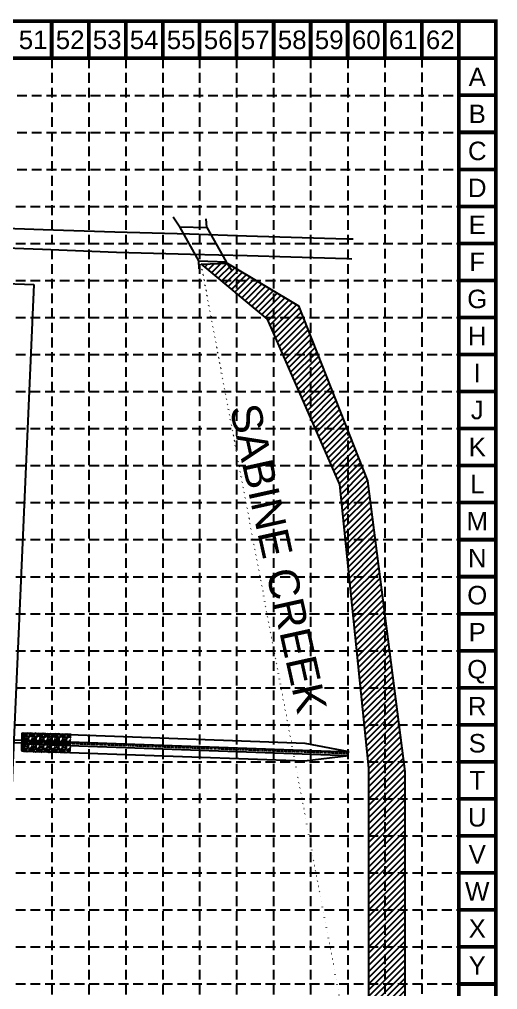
# Model space of a CAD drawing. Header units: inches. Extents: x 9761 to 12485, y 5538 to 7243.
# Drawn here: x 11936 to 12485, y 6129 to 7243 of the extents above; entities that cross this region are included whole.
import ezdxf
from ezdxf.enums import TextEntityAlignment as Align

# ---------------------------------------------------------------- set-up
doc = ezdxf.new("R2010")
doc.units = ezdxf.units.IN
doc.header["$MEASUREMENT"] = 0
for name, pattern in [('ACAD_ISO02W100', [15, 12, -3]), ('ASPHALT', [1.785, 1.5, 0.06, 0.02, 0.1, 0.045, 0.06]), ('HIDDEN', [0.375, 0.25, -0.125]), ('SLOPE', [2.3, 1, 0.1, 0.2, 1]), ('VALLEY_GUTTER', [1.2301, -0.0001, 0.2, -0.1, 0.01, -0.1, 0.01, -0.1, 0.01, -0.1, 0.3, 0.1, 0.2])]:
    doc.linetypes.add(name, pattern=pattern)
for name, color, linetype in [('1-GRADING_TEXT', 7, 'Continuous'), ('1-STM', 7, 'Continuous'), ('BASE', 7, 'Continuous'), ('BOUNDARY', 7, 'Continuous'), ('creek', 5, 'Continuous'), ('DRAINAGE ARROWS', 7, 'Continuous'), ('EX-IMPROVEMENTS', 7, 'Continuous'), ('grid', 254, 'HIDDEN'), ('LEGEND', 7, 'Continuous')]:
    doc.layers.add(name, color=color, linetype=linetype)
doc.styles.get("Standard").update_dxf_attribs({"font": 'ARIAL.TTF', "height": 25})

# ---------------------------------------------------------------- blocks, each defined once
blk = doc.blocks.new('A$C65C11879')
at = {"layer": 'LEGEND', "linetype": 'ACAD_ISO02W100'}
h = blk.add_hatch(dxfattribs=at)
h.set_pattern_fill('GRAVEL', color=240, scale=8.741549, style=0)
h.set_pattern_definition([(228.0128, (-621.44335, -440.824), (-69.9323745, -78.6739504), [1.17605, -116.42946]), (184.9697, (-622.2301, -441.69815), (104.89859408, 8.74147275), [2.018144, -199.79618]), (132.5104, (-624.24064, -441.873), (87.41540627, -96.15711197), [1.42302, -140.87908]), (267.2737, (-627.64985, -444.05837), (8.74151393, 174.8309774), [1.837806, -181.94273]), (292.8337, (-627.73726, -445.8941), (-43.7078303, 104.89855353), [1.802114, -178.40953]), (357.2737, (-627.03794, -447.555), (-174.8309774, 8.74151393), [1.837806, -181.94273]), (37.6942, (-625.2022, -447.6424), (-113.64019785, -87.41540354), [2.430404, -240.60981]), (72.2553, (-623.27907, -446.15634), (61.19093527, 192.31403936), [2.29455, -227.16069]), (121.4296, (-622.57975, -443.97096), (-69.9324619, 113.64009025), [1.84403, -182.55914]), (175.2364, (-623.5413, -442.3975), (96.1570444, -8.7414747), [2.105245, -103.156945]), (222.3974, (-625.6393, -442.22265), (-104.89864915, -96.15696694), [2.72254, -269.53145]), (138.8141, (-618.9957, -444.1458), (-61.19086695, 52.449269), [0.929235, -91.994695]), (171.4692, (-619.69504, -443.5339), (113.64011864, -17.48316663), [1.767865, -175.019014]), (225, (-621.4433, -443.2716), (-1e-15, -8.74155), [1.23624, -11.12617]), (203.1986, (-622.0553, -442.2226), (43.7077414, 17.483109), [0.66574, -65.90791]), (291.8014, (-622.6672, -442.4849), (-8.741548, 26.2246486), [0.94149, -46.13319]), (30.9638, (-622.3175, -443.359), (26.224629, 17.4831192), [1.52915, -49.4424]), (161.5651, (-621.0063, -442.5723), (17.483101, -8.741535), [1.10573, -26.53748]), (16.3895, (-627.73726, -442.4849), (87.41550663, 26.2245825), [1.549, -153.351635]), (70.3462, (-626.2512, -442.0478), (-34.9661534, -96.1570548), [1.29953, -128.65294]), (293.1986, (-621.0063, -440.824), (-17.483109, 43.7077414), [1.33147, -65.24218]), (343.6105, (-620.4818, -442.0478), (-87.41550663, 26.2245825), [1.549, -153.351635]), (339.444, (-627.7373, -447.9047), (-43.7077598, 17.4830625), [1.49376, -73.19407]), (294.7751, (-626.3386, -448.42915), (-43.70767543, 96.15706606), [1.2516, -123.90833]), (66.8014, (-620.9189, -449.5655), (17.483109, 43.7077414), [1.33147, -65.24218]), (17.354, (-620.39436, -448.34173), (-113.6401513, -34.9661469), [1.465355, -145.06971]), (69.444, (-625.2022, -449.5655), (-17.4830625, -43.7077598), [0.74688, -73.94095]), (101.3099, (-621.4433, -449.5655), (-8.741528, 34.9662015), [0.44573, -44.12759]), (165.9638, (-621.5308, -449.1285), (26.224651, -8.741532), [1.80211, -34.24021]), (186.009, (-623.27907, -448.6914), (87.41548523, 8.74154277), [1.67007, -165.33698]), (303.6901, (-622.3175, -444.1458), (-8.7415604, 17.4830936), [1.26072, -30.25738]), (353.1572, (-621.61818, -445.19477), (148.60632305, -17.4831674), [2.20107, -217.90551]), (60.9454, (-619.4328, -445.457), (-34.9661952, -61.19084455), [0.899995, -89.09976]), (90, (-618.996, -444.67), (-8.74155, 8.74155), [0.52449, -8.21706]), (120.2564, (-623.4539, -448.42915), (34.96615027, -61.19086266), [1.21441, -120.227065]), (48.0128, (-624.0658, -447.38016), (69.9323745, 78.6739504), [2.35211, -115.2534]), (0, (-622.492, -445.632), (8.74155, 8.74155), [2.2728, -6.46875]), (325.3048, (-620.21953, -445.63185), (-87.41543723, 61.19091645), [1.38216, -136.83386]), (254.0546, (-619.0831, -446.4186), (-8.7415478, -34.966196), [1.27279, -62.36665]), (207.646, (-619.4328, -447.6424), (-166.08938943, -87.41555484), [2.072315, -205.15955]), (175.4261, (-621.26852, -448.60398), (-113.64013851, 8.7415033), [2.19237, -217.04456])])
h.paths.add_polyline_path([(0.5, 0.6), (56.2, 0.5), (56.2, 22.4), (0.5, 22.3)])
at = {"layer": 'LEGEND', "color": 240, "const_width": 1.09}
blk.add_lwpolyline([(0.5, 0.6), (56.2, 0.5), (56.2, 22.4), (0.5, 22.3)], close=True, dxfattribs=at)

msp = doc.modelspace()

# ---------------------------------------------------------------- hatches: boundary and pattern name
at = {"layer": 'creek'}
h = msp.add_hatch(dxfattribs=at)
h.set_pattern_fill('ANSI31', color=5, scale=40, style=0)
edge = h.paths.add_edge_path()
edge.add_line((12144.8, 6961.8), (12174.5, 6962.9))
edge.add_line((12174.5, 6962.9), (12256.1, 6913.7))
edge.add_line((12256.1, 6913.7), (12335.6, 6713.1))
edge.add_line((12335.6, 6713.1), (12378.4, 6379.2))
edge.add_line((12378.4, 6379.2), (12378.4, 5937.4))
edge.add_line((12378.4, 5937.4), (12390.9, 5893.8))
edge.add_line((12390.9, 5893.8), (12346.7, 5891.2))
edge.add_line((12144.1, 6962), (12220.3, 6898.7))
edge.add_line((12220.3, 6898.7), (12303.2, 6708.8))
edge.add_line((12303.2, 6708.8), (12336.7, 6383.3))
edge.add_line((12336.7, 6383.3), (12336.7, 5945.1))
edge.add_line((12336.7, 5945.1), (12346.7, 5891))

# ---------------------------------------------------------------- linework, layer by layer
at = {"layer": '1-STM', "linetype": 'Continuous', "flags": 128}
for points, elevation in [([(11940.1, 6411.8), (11835.4, 6415.3)], -1060.8), ([(11940.2, 6414.8), (11835.5, 6418.3)], -1060.8), ([(11940.2, 6415.3), (12314.3, 6401.9)], -59560.8), ([(11940.1, 6411.3), (12314.1, 6397.9)], -59560.8)]:
    msp.add_lwpolyline(points, dxfattribs=dict(at, elevation=elevation))
at = {"layer": '1-STM', "linetype": 'Continuous', "elevation": -59560.8, "flags": 128}
msp.add_lwpolyline([(11939.9, 6403.4), (11938.4, 6403.4), (11938.9, 6423.2), (11940.4, 6423.2), (11939.9, 6403.4)], close=True, dxfattribs=at)
at = {"layer": '1-STM', "linetype": 'SLOPE', "elevation": -59560.8, "flags": 128}
for points in [[(12314.3, 6401.9), (12263.9, 6411.7), (11940.5, 6423.3)], [(11939.8, 6403.3), (12263.2, 6391.7), (12314.1, 6397.9)]]:
    msp.add_lwpolyline(points, dxfattribs=at)
at = {"layer": '1-STM', "linetype": 'VALLEY_GUTTER', "elevation": -59560.8, "flags": 128}
msp.add_lwpolyline([(12314.2, 6399.9), (11940.1, 6413.3)], dxfattribs=at)
at = {"layer": 'BASE', "color": 9}
msp.add_line((12440.2, 7198), (12440.2, 5583), dxfattribs=at)
at = {"layer": 'BASE', "const_width": 4.25}
for points in [[(9762.8, 5540.5), (12482.7, 5540.5), (12482.7, 7240.5), (9762.8, 7240.5)], [(9805.3, 5583), (12440.2, 5583), (12440.2, 7198), (9805.3, 7198)]]:
    msp.add_lwpolyline(points, close=True, dxfattribs=at)
for points in [[(11972.8, 7198), (11972.8, 7240.5)], [(12015.3, 7198), (12015.3, 7240.5)], [(12057.8, 7198), (12057.8, 7240.5)], [(12100.3, 7198), (12100.3, 7240.5)], [(12142.7, 7198), (12142.7, 7240.5)], [(12185.2, 7198), (12185.2, 7240.5)], [(12227.7, 7198), (12227.7, 7240.5)], [(12270.2, 7198), (12270.2, 7240.5)], [(12312.7, 7198), (12312.7, 7240.5)], [(12355.2, 7198), (12355.2, 7240.5)], [(12397.7, 7198), (12397.7, 7240.5)], [(12440.2, 7198), (12440.2, 7240.5)], [(12482.7, 7198), (12482.7, 7240.5)], [(12482.7, 7198), (12440.2, 7198)], [(12482.7, 7155.5), (12440.2, 7155.5)], [(12482.7, 7113), (12440.2, 7113)], [(12482.7, 7070.5), (12440.2, 7070.5)], [(12482.7, 7028), (12440.2, 7028)], [(12482.7, 6985.5), (12440.2, 6985.5)], [(12482.7, 6943), (12440.2, 6943)], [(12482.7, 6900.5), (12440.2, 6900.5)], [(12482.7, 6858), (12440.2, 6858)], [(12482.7, 6815.5), (12440.2, 6815.5)], [(12482.7, 6773), (12440.2, 6773)], [(12482.7, 6730.5), (12440.2, 6730.5)], [(12482.7, 6688), (12440.2, 6688)], [(12482.7, 6645.5), (12440.2, 6645.5)], [(12482.7, 6603), (12440.2, 6603)], [(12482.7, 6560.5), (12440.2, 6560.5)], [(12482.7, 6518), (12440.2, 6518)], [(12482.7, 6475.5), (12440.2, 6475.5)], [(12482.7, 6433), (12440.2, 6433)], [(12482.7, 6390.5), (12440.2, 6390.5)], [(12482.7, 6348), (12440.2, 6348)], [(12482.7, 6305.5), (12440.2, 6305.5)], [(12482.7, 6263), (12440.2, 6263)], [(12482.7, 6220.5), (12440.2, 6220.5)], [(12482.7, 6178), (12440.2, 6178)], [(12482.7, 6135.5), (12440.2, 6135.5)]]:
    msp.add_lwpolyline(points, dxfattribs=at)
at = {"layer": 'BOUNDARY', "color": 7, "linetype": 'Continuous'}
for p, q in [((11178, 6962.9), (11952.2, 6938.4)), ((11952.2, 6938.4), (11907.1, 5911.8)), ((11952.2, 6938.4), (11952.2, 6938.4))]:
    msp.add_line(p, q, dxfattribs=at)
at = {"layer": 'creek', "color": 5}
for points in [[(12144.1, 6962), (12220.3, 6898.7), (12303.2, 6708.8), (12336.7, 6383.3), (12336.7, 5945.1), (12346.7, 5891)], [(12144.8, 6961.8), (12174.5, 6962.9), (12256.1, 6913.7), (12335.6, 6713.1), (12378.4, 6379.2), (12378.4, 5937.4), (12390.9, 5893.8), (12346.7, 5891.2)]]:
    msp.add_lwpolyline(points, dxfattribs=at)
at = {"layer": 'EX-IMPROVEMENTS', "color": 7, "linetype": 'ASPHALT'}
for p, q in [((11872.2, 7004.9), (11963.2, 7001.6)), ((11963.2, 7001.6), (12045.2, 6998.9)), ((12045.2, 6998.9), (12131.1, 6996.5)), ((12131.1, 6996.5), (12196.5, 6994.2)), ((12196.5, 6994.2), (12311.7, 6990.9)), ((12311.7, 6990.9), (12311.7, 6990.9)), ((12311.7, 6990.9), (12311.7, 6990.9)), ((12311.7, 6990.9), (12319.1, 6990.7)), ((11962.4, 6978.5), (11871.1, 6981.8)), ((12047.2, 6975.2), (11962.4, 6978.5)), ((12132.3, 6972.9), (12047.2, 6975.2)), ((12197.3, 6971.1), (12132.3, 6972.9)), ((12247.6, 6969.7), (12197.3, 6971.1)), ((12311.8, 6967.7), (12247.6, 6969.7)), ((12317.4, 6967.4), (12311.8, 6967.7)), ((12311.8, 6967.7), (12311.8, 6967.7)), ((12311.8, 6967.7), (12311.8, 6967.7))]:
    msp.add_line(p, q, dxfattribs=at)
at = {"layer": 'EX-IMPROVEMENTS', "linetype": 'Continuous', "flags": 128}
for points in [[(12112.3, 7016), (12119.9, 7004.7), (12151, 7003.6), (12150.1, 7013.8)], [(12141.8, 6965.5), (12119.9, 7004.7)], [(12151, 7003.6), (12173.1, 6964.4)], [(12142.2, 6956.2), (12141.8, 6965.5), (12173.1, 6964.4), (12179.2, 6955.3)]]:
    msp.add_lwpolyline(points, dxfattribs=at)
at = {"layer": 'grid', "color": 252, "linetype": 'HIDDEN', "ltscale": 45}
for p, q in [((11972.8, 7198), (11972.8, 5710.3)), ((12015.3, 7198), (12015.3, 5710.3)), ((12057.8, 7198), (12057.8, 5710.3)), ((12100.3, 7198), (12100.3, 5710.3)), ((12142.7, 7198), (12142.7, 5710.3)), ((12185.2, 7198), (12185.2, 5710.3)), ((12227.7, 7198), (12227.7, 5710.3)), ((12270.2, 7198), (12270.2, 5710.3)), ((12312.7, 7198), (12312.7, 5710.3)), ((12355.2, 7198.7), (12355.2, 5710.3)), ((12397.7, 7198.7), (12397.7, 5710.3)), ((9806.9, 7155.4), (12441.8, 7155.4)), ((9806.9, 7112.9), (12441.8, 7112.9)), ((9806.9, 7070.4), (12441.8, 7070.4)), ((9805.3, 7028), (12440.2, 7028)), ((9805.3, 6985.5), (12440.2, 6985.5)), ((9805.3, 6943), (12440.2, 6943)), ((9805.3, 6900.5), (12440.2, 6900.5)), ((9805.3, 6858), (12440.2, 6858)), ((9805.3, 6815.5), (12440.2, 6815.5)), ((9805.3, 6773), (12440.2, 6773)), ((9805.3, 6730.5), (12440.2, 6730.5)), ((9805.3, 6688), (12440.2, 6688)), ((9805.3, 6645.5), (12440.2, 6645.5)), ((9805.3, 6603), (12440.2, 6603)), ((9805.3, 6560.5), (12440.2, 6560.5)), ((9805.3, 6518), (12440.2, 6518)), ((9805.3, 6475.5), (12440.2, 6475.5)), ((9805.3, 6433), (12440.2, 6433)), ((9805.3, 6390.5), (12440.2, 6390.5)), ((9805.3, 6348), (12440.2, 6348)), ((9805.3, 6305.5), (12440.2, 6305.5)), ((9805.3, 6263), (12440.2, 6263)), ((9805.3, 6220.5), (12440.2, 6220.5)), ((9805.3, 6178), (12440.2, 6178)), ((9805.3, 6135.5), (12440.2, 6135.5))]:
    msp.add_line(p, q, dxfattribs=at)

# ---------------------------------------------------------------- block references
at = {"layer": 'DRAINAGE ARROWS', "rotation": 358.5228534511271}
msp.add_blockref('A$C65C11879', (11938, 6401.6), dxfattribs=at)

# ---------------------------------------------------------------- texts
at = {"layer": '1-GRADING_TEXT', "linetype": 'Continuous'}
msp.add_text('SABINE CREEK', height=35, rotation=282.4834, dxfattribs=at).set_placement((12194.2, 6800.6), align=Align.MIDDLE_LEFT)
at = {"layer": 'BASE'}
for s, height, p in [('51', 21.25, (11951.5, 7219.2)), ('52', 21.25, (11994, 7219.2)), ('53', 21.25, (12036.5, 7219.2)), ('54', 21.25, (12079, 7219.2)), ('55', 21.25, (12121.5, 7219.2)), ('56', 21.25, (12164, 7219.2)), ('57', 21.25, (12206.5, 7219.2)), ('58', 21.25, (12249, 7219.2)), ('59', 21.25, (12291.5, 7219.2)), ('60', 21.25, (12334, 7219.2)), ('61', 21.25, (12376.5, 7219.2)), ('62', 21.25, (12419, 7219.2)), ('A', 21.2, (12461.5, 7176.7)), ('B', 21.2, (12461.5, 7134.2)), ('C', 21.2, (12461.5, 7091.7)), ('D', 21.2, (12461.5, 7049.2)), ('E', 21.2, (12461.5, 7006.8)), ('F', 21.2, (12461.5, 6964.3)), ('G', 21.2, (12461.5, 6921.8)), ('H', 21.2, (12461.5, 6879.3)), ('I', 21.2, (12461.5, 6836.8)), ('J', 21.2, (12461.5, 6794.3)), ('K', 21.2, (12461.5, 6751.8)), ('L', 21.2, (12461.5, 6709.3)), ('M', 21.2, (12461.5, 6666.8)), ('N', 21.2, (12461.5, 6624.3)), ('O', 21.2, (12461.5, 6581.8)), ('P', 21.2, (12461.5, 6539.3)), ('Q', 21.2, (12461.5, 6496.8)), ('R', 21.2, (12461.5, 6454.3)), ('S', 21.2, (12461.5, 6411.8)), ('T', 21.2, (12461.5, 6369.3)), ('U', 21.2, (12461.5, 6326.8)), ('V', 21.2, (12461.5, 6284.3)), ('W', 21.2, (12461.5, 6241.8)), ('X', 21.2, (12461.5, 6199.3)), ('Y', 21.2, (12461.5, 6156.8))]:
    msp.add_text(s, height=height, dxfattribs=at).set_placement(p, align=Align.MIDDLE_CENTER)

doc.saveas('drawing.dxf')
